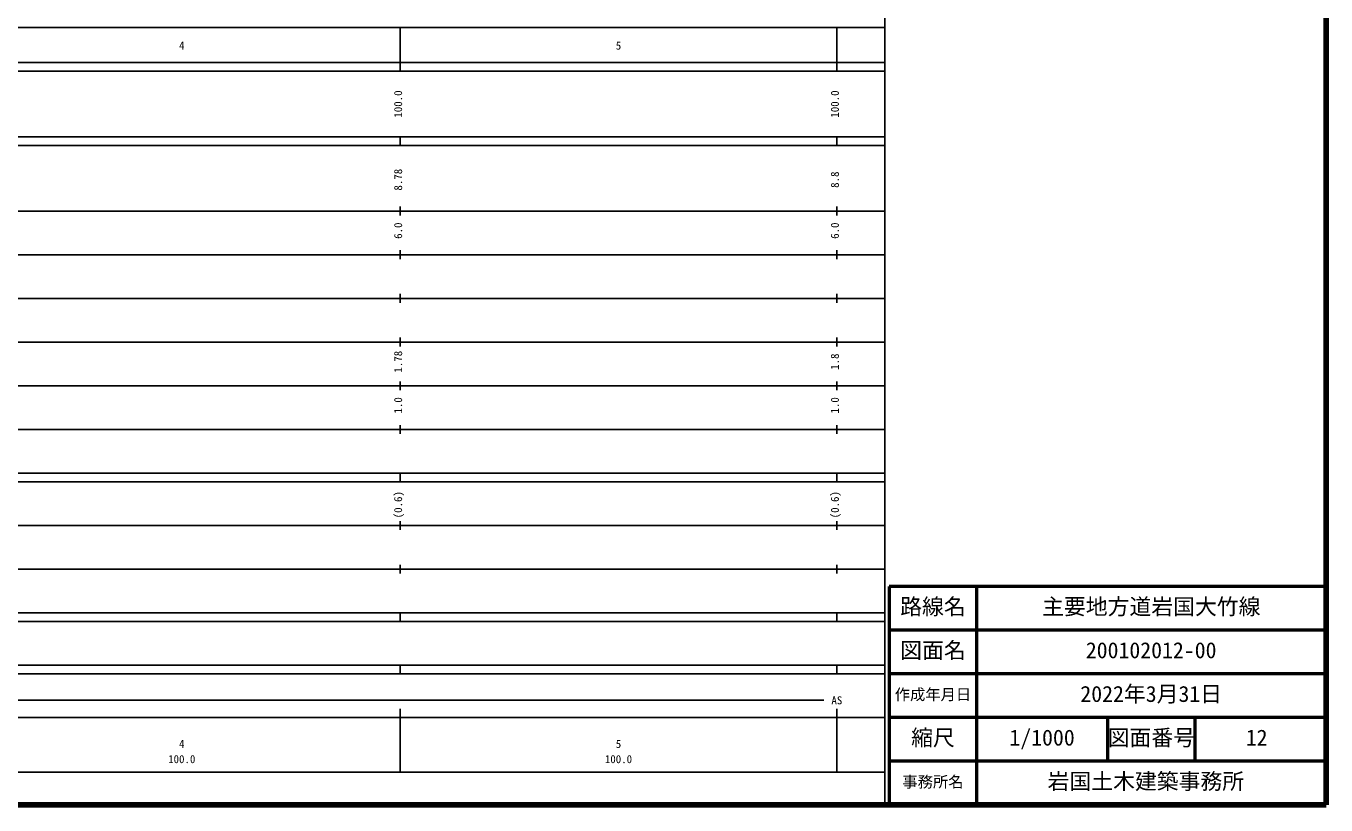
# Model space of a CAD drawing. Units: millimetres on the paper, enlarged 1000 times. Extents: x 40000 to 680000, y 20000 to 380000.
# Drawn here: x 382326 to 680000, y 20000 to 198357 of the extents above; entities that cross this region are included whole.
import ezdxf
from ezdxf.enums import TextEntityAlignment as Align

# ---------------------------------------------------------------- set-up
doc = ezdxf.new("R2010")
doc.units = ezdxf.units.MM
doc.header["$LTSCALE"] = 1000
for name, color, linetype, lineweight in [('M-TTL', 2, 'Continuous', 140), ('M-TTL-BAND', 7, 'Continuous', 25), ('M-TTL-FRAM', 2, 'Continuous', 50), ('M-TTL-LINE', 7, 'Continuous', 50), ('M-TTL-TXT', 7, 'Continuous', 13)]:
    doc.layers.add(name, color=color, linetype=linetype, lineweight=lineweight)
doc.styles.add('ＭＳ ゴシック', font='')
doc.styles.get('ＭＳ ゴシック').set_extended_font_data('MS Gothic')

msp = doc.modelspace()

# ---------------------------------------------------------------- linework, layer by layer
at = {"layer": 'M-TTL'}
for p, q in [((680000, 20000), (680000, 380000)), ((40000, 20000), (680000, 20000))]:
    msp.add_line(p, q, dxfattribs=at)
at = {"layer": 'M-TTL-BAND'}
for p, q in [((579000, 20000), (579000, 370000)), ((68000, 198000), (579000, 198000)), ((468000, 188000), (468000, 198000)), ((568000, 188000), (568000, 198000)), ((40000, 190000), (579000, 190000)), ((40000, 188000), (579000, 188000)), ((40000, 173000), (579000, 173000)), ((468000, 171000), (468000, 173000)), ((568000, 171000), (568000, 173000)), ((40000, 171000), (579000, 171000)), ((40000, 156000), (579000, 156000)), ((468000, 155000), (468000, 157000)), ((568000, 155000), (568000, 157000)), ((46000, 146000), (579000, 146000)), ((468000, 145000), (468000, 147000)), ((568000, 145000), (568000, 147000)), ((468000, 135000), (468000, 137000)), ((568000, 135000), (568000, 137000)), ((52000, 136000), (579000, 136000)), ((46000, 126000), (579000, 126000)), ((468000, 125000), (468000, 127000)), ((568000, 125000), (568000, 127000)), ((468000, 115000), (468000, 117000)), ((568000, 115000), (568000, 117000)), ((52000, 116000), (579000, 116000)), ((46000, 106000), (579000, 106000)), ((468000, 105000), (468000, 107000)), ((568000, 105000), (568000, 107000)), ((40000, 96000), (579000, 96000)), ((468000, 94000), (468000, 96000)), ((568000, 94000), (568000, 96000)), ((40000, 94000), (579000, 94000)), ((49000, 84000), (579000, 84000)), ((468000, 83000), (468000, 85000)), ((568000, 83000), (568000, 85000)), ((468000, 73000), (468000, 75000)), ((568000, 73000), (568000, 75000)), ((40000, 74000), (579000, 74000)), ((40000, 64000), (579000, 64000)), ((468000, 62000), (468000, 64000)), ((568000, 62000), (568000, 64000)), ((40000, 62000), (579000, 62000)), ((40000, 52000), (579000, 52000)), ((468000, 50000), (468000, 52000)), ((568000, 50000), (568000, 52000)), ((40000, 50000), (579000, 50000)), ((71000, 44000), (565000, 44000)), ((468000, 27500), (468000, 42000)), ((568000, 27500), (568000, 42000)), ((40000, 40000), (579000, 40000)), ((68000, 27500), (579000, 27500))]:
    msp.add_line(p, q, dxfattribs=at)
at = {"layer": 'M-TTL-FRAM'}
for p, q in [((680000, 70000), (580000, 70000)), ((580000, 70000), (580000, 20000))]:
    msp.add_line(p, q, dxfattribs=at)
at = {"layer": 'M-TTL-LINE'}
for p, q in [((600000, 70000), (600000, 20000)), ((680000, 60000), (580000, 60000)), ((680000, 50000), (580000, 50000)), ((680000, 40000), (580000, 40000)), ((630000, 40000), (630000, 30000)), ((650000, 40000), (650000, 30000)), ((680000, 30000), (580000, 30000))]:
    msp.add_line(p, q, dxfattribs=at)

# ---------------------------------------------------------------- texts
at = {"layer": 'M-TTL-BAND', "style": 'ＭＳ ゴシック'}
for s, p in [('4', (417375, 192405)), ('5', (517375, 192405)), ('AS', (566750, 42500)), ('4', (417375, 32523)), ('5', (517375, 32523)), ('100.0', (414875, 29033)), ('100.0', (514875, 29033))]:
    msp.add_text(s, height=1833, dxfattribs=at).set_placement(p, align=Align.BOTTOM_LEFT)
for s, p in [('100.0', (469000, 177375)), ('100.0', (569000, 177375)), ('8.78', (469000, 160674)), ('8.8', (569000, 161299)), ('6.0', (469000, 149625)), ('6.0', (569000, 149625)), ('1.78', (469000, 119000)), ('1.8', (569000, 119625)), ('1.0', (469000, 109625)), ('1.0', (569000, 109625)), ('(0.6)', (469000, 85639)), ('(0.6)', (569000, 85639))]:
    msp.add_text(s, height=1833, rotation=90, dxfattribs=at).set_placement(p, align=Align.BOTTOM_LEFT)
at = {"layer": 'M-TTL-TXT', "style": 'ＭＳ ゴシック'}
for s, height, p in [('路線名', 3666, (582500, 62500)), ('路線名', 3666, (582500, 62500)), ('主要地方道岩国大竹線', 3666, (615000, 62500)), ('図面名', 3666, (582500, 52500)), ('図面名', 3666, (582500, 52500)), ('200102012-00', 3666, (625000, 52500)), ('2022年3月31日', 3666, (623750, 42500)), ('作成年月日', 2566, (581250, 43250)), ('作成年月日', 2566, (581250, 43250)), ('縮尺', 3666, (585000, 32500)), ('縮尺', 3666, (585000, 32500)), ('1/1000', 3666, (607500, 32500)), ('図面番号', 3666, (630000, 32500)), ('図面番号', 3666, (630000, 32500)), ('12', 3666, (661625, 32500)), ('事務所名', 2566, (583000, 23250)), ('事務所名', 2566, (583000, 23250)), ('岩国土木建築事務所 ', 3666, (616250, 22500))]:
    msp.add_text(s, height=height, dxfattribs=at).set_placement(p, align=Align.BOTTOM_LEFT)

doc.saveas('drawing.dxf')
